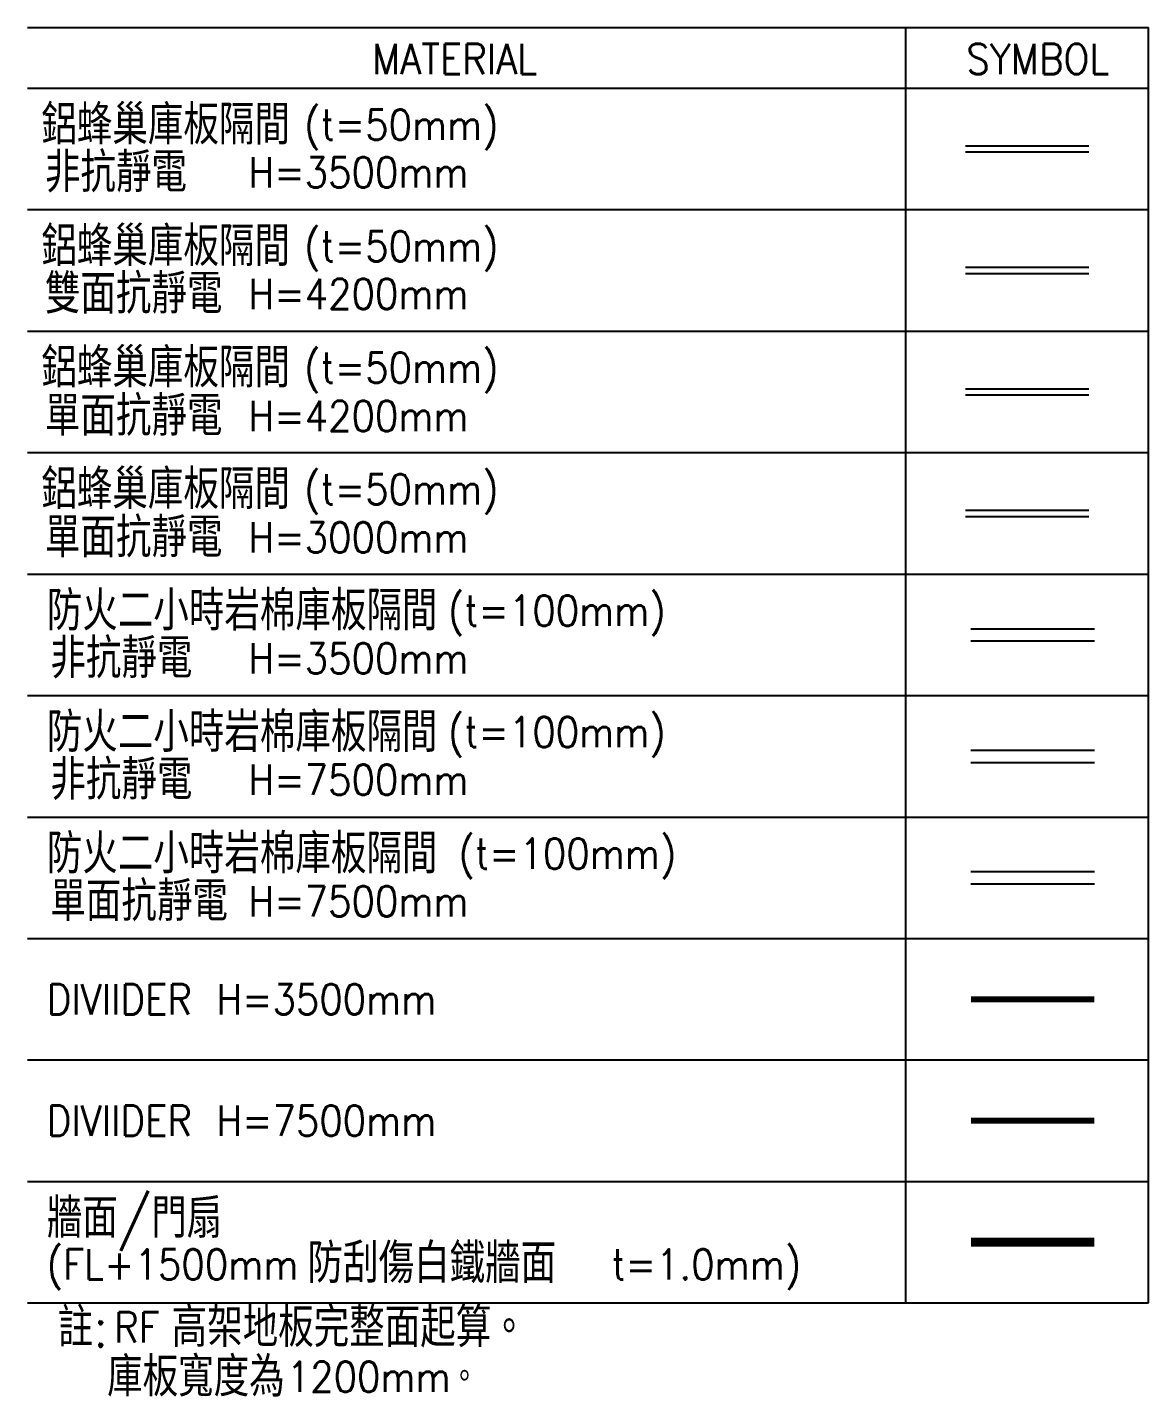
# Model space of a CAD drawing. Header units: millimetres. Extents: x -960 to 39633, y -720 to 12125.
# Drawn here: x 31582 to 33429, y 1787 to 4041 of the extents above; entities that cross this region are included whole.
import ezdxf
from ezdxf.enums import TextEntityAlignment as Align
from ezdxf.lldxf.tags import DXFTag

# ---------------------------------------------------------------- set-up
doc = ezdxf.new("R2010")
doc.units = ezdxf.units.MM
doc.header["$LTSCALE"] = 100
doc.layers.add('188K-SM-03-F05-ARCH-PA-Y2257103$0$K-TXT', color=53, linetype='Continuous')
doc.styles.add('188K-SM-03-F05-ARCH-PA-Y2257103$0$Standard', font='txt.shx', dxfattribs={"bigfont": 'chineset.shx'})
tags = doc.linetypes.add('188K-SM-03-F05-ARCH-PA-Y2257103$0$S.P_LINE', pattern='A,12.7,-5.08,["S.P",188K-SM-03-F05-ARCH-PA-Y2257103$0$Standard,S=4,R=0,X=-2.54,Y=-1.27],-6.35', length=24.13).pattern_tags.tags
tags[6] = DXFTag(74, 10)

# ---------------------------------------------------------------- blocks, each defined once
blk = doc.blocks.new('188K-SM-03-F05-ARCH-PA-Y2257103')
at = {"layer": '188K-SM-03-F05-ARCH-PA-Y2257103$0$K-TXT'}
for p, q in [((31581.5, 4041.1), (33428.5, 4041.1)), ((33028.5, 1941.1), (33028.5, 4041.1)), ((33428.5, 1941.1), (33428.5, 4041.1)), ((31581.5, 3941.1), (33428.5, 3941.1)), ((31581.5, 3741.1), (33428.5, 3741.1)), ((31581.5, 3541.1), (33428.5, 3541.1)), ((31581.5, 3341.1), (33428.5, 3341.1)), ((31581.5, 3141.1), (33428.5, 3141.1)), ((31581.5, 2941.1), (33428.5, 2941.1)), ((31581.5, 2741.1), (33428.5, 2741.1)), ((31581.5, 2541.1), (33428.5, 2541.1)), ((31581.5, 2341.1), (33428.5, 2341.1)), ((31581.5, 2141.1), (33428.5, 2141.1)), ((31581.5, 1941.1), (33428.5, 1941.1))]:
    blk.add_line(p, q, dxfattribs=at)
at = {"layer": '188K-SM-03-F05-ARCH-PA-Y2257103$0$K-TXT', "color": 200}
for p, q in [((33126.8, 3846.1), (33330.2, 3846.1)), ((33126.8, 3836.1), (33330.2, 3836.1))]:
    blk.add_line(p, q, dxfattribs=at)
at = {"layer": '188K-SM-03-F05-ARCH-PA-Y2257103$0$K-TXT', "color": 30}
for p, q in [((33126.8, 3646.1), (33330.2, 3646.1)), ((33126.8, 3636.1), (33330.2, 3636.1))]:
    blk.add_line(p, q, dxfattribs=at)
at = {"layer": '188K-SM-03-F05-ARCH-PA-Y2257103$0$K-TXT', "color": 3}
for p, q in [((33126.8, 3446.1), (33330.2, 3446.1)), ((33126.8, 3436.1), (33330.2, 3436.1))]:
    blk.add_line(p, q, dxfattribs=at)
at = {"layer": '188K-SM-03-F05-ARCH-PA-Y2257103$0$K-TXT', "color": 161}
for p, q in [((33126.8, 3246.1), (33330.2, 3246.1)), ((33126.8, 3236.1), (33330.2, 3236.1))]:
    blk.add_line(p, q, dxfattribs=at)
at = {"layer": '188K-SM-03-F05-ARCH-PA-Y2257103$0$K-TXT', "color": 11}
for p, q in [((33135.8, 3051.1), (33339.3, 3051.1)), ((33135.8, 3031.1), (33339.3, 3031.1))]:
    blk.add_line(p, q, dxfattribs=at)
at = {"layer": '188K-SM-03-F05-ARCH-PA-Y2257103$0$K-TXT', "color": 14}
for p, q in [((33135.8, 2851.1), (33339.3, 2851.1)), ((33135.8, 2831.1), (33339.3, 2831.1))]:
    blk.add_line(p, q, dxfattribs=at)
at = {"layer": '188K-SM-03-F05-ARCH-PA-Y2257103$0$K-TXT', "color": 230}
for p, q in [((33135.8, 2651.1), (33339.3, 2651.1)), ((33135.8, 2631.1), (33339.3, 2631.1))]:
    blk.add_line(p, q, dxfattribs=at)
at = {"layer": '188K-SM-03-F05-ARCH-PA-Y2257103$0$K-TXT', "color": 102, "const_width": 10}
blk.add_lwpolyline([(33339.3, 2441.1), (33135.8, 2441.1)], dxfattribs=at)
at = {"layer": '188K-SM-03-F05-ARCH-PA-Y2257103$0$K-TXT', "color": 1, "const_width": 10}
blk.add_lwpolyline([(33339.3, 2241.1), (33135.8, 2241.1)], dxfattribs=at)
at = {"layer": '188K-SM-03-F05-ARCH-PA-Y2257103$0$K-TXT', "color": 170, "linetype": '188K-SM-03-F05-ARCH-PA-Y2257103$0$S.P_LINE', "ltscale": 0.02, "const_width": 15}
blk.add_lwpolyline([(33135.8, 2041.1), (33339.3, 2041.1)], dxfattribs=at)
at = {"layer": '188K-SM-03-F05-ARCH-PA-Y2257103$0$K-TXT', "style": '188K-SM-03-F05-ARCH-PA-Y2257103$0$Standard', "width": 0.9}
for s, p in [('MATERIAL', (32285.4, 3989.2)), ('SYMBOL', (33246, 3989.2))]:
    blk.add_text(s, height=50, dxfattribs=at).set_placement(p, align=Align.MIDDLE_CENTER)
for s, height, p in [('鋁蜂巢庫板隔間', 65, (31604.5, 3880.8)), ('(t=50mm)', 50, (32037.7, 3880.8)), ('非抗靜電', 65, (31610.4, 3802.4)), ('H=3500mm', 50, (31945.8, 3802.4)), ('鋁蜂巢庫板隔間', 65, (31604.5, 3680.8)), ('(t=50mm)', 50, (32037.7, 3680.8)), ('雙面抗靜電', 65, (31610.4, 3602.4)), ('H=4200mm', 50, (31945.8, 3602.4)), ('鋁蜂巢庫板隔間', 65, (31604.5, 3480.8)), ('(t=50mm)', 50, (32037.7, 3480.8)), ('單面抗靜電', 65, (31610.4, 3401.3)), ('H=4200mm', 50, (31945.8, 3401.3)), ('鋁蜂巢庫板隔間', 65, (31604.5, 3280.8)), ('(t=50mm)', 50, (32037.7, 3280.8)), ('單面抗靜電', 65, (31610.4, 3201.3)), ('H=3000mm', 50, (31945.8, 3201.3)), ('防火二小時岩棉庫板隔間', 65, (31613.5, 3080.8)), ('(t=100mm)', 50, (32274.5, 3080.8)), ('非抗靜電', 65, (31619.4, 3002.4)), ('H=3500mm', 50, (31945.8, 3002.4)), ('防火二小時岩棉庫板隔間', 65, (31613.5, 2880.8)), ('(t=100mm)', 50, (32274.5, 2880.8)), ('非抗靜電', 65, (31619.4, 2802.4)), ('H=7500mm', 50, (31945.8, 2802.4)), ('防火二小時岩棉庫板隔間', 65, (31613.5, 2680.8)), ('(t=100mm)', 50, (32291.9, 2680.8)), ('單面抗靜電', 65, (31619.4, 2602.4)), ('H=7500mm', 50, (31945.8, 2602.4)), ('DIVIIDER H=3500mm', 50, (31613.5, 2441.1)), ('DIVIIDER H=7500mm', 50, (31613.5, 2241.1)), ('牆面/門扇', 65, (31613.5, 2080.8)), ('(FL+1500mm           t=1.0mm)', 50, (31613.5, 2004.5)), ('防刮傷白鐵牆面', 65, (32043.1, 2006.5)), ('註:  高架地板完整面起算。', 65, (31631.3, 1901)), ('RF', 50, (31724.5, 1901)), ('庫板寬度為', 65, (31712.9, 1819.5)), ('1200mm。', 50, (32008.9, 1819.5))]:
    blk.add_text(s, height=height, dxfattribs=at).set_placement(p, align=Align.MIDDLE_LEFT)

msp = doc.modelspace()

# ---------------------------------------------------------------- block references
msp.add_blockref('188K-SM-03-F05-ARCH-PA-Y2257103', (0, 0))

doc.saveas('drawing.dxf')
